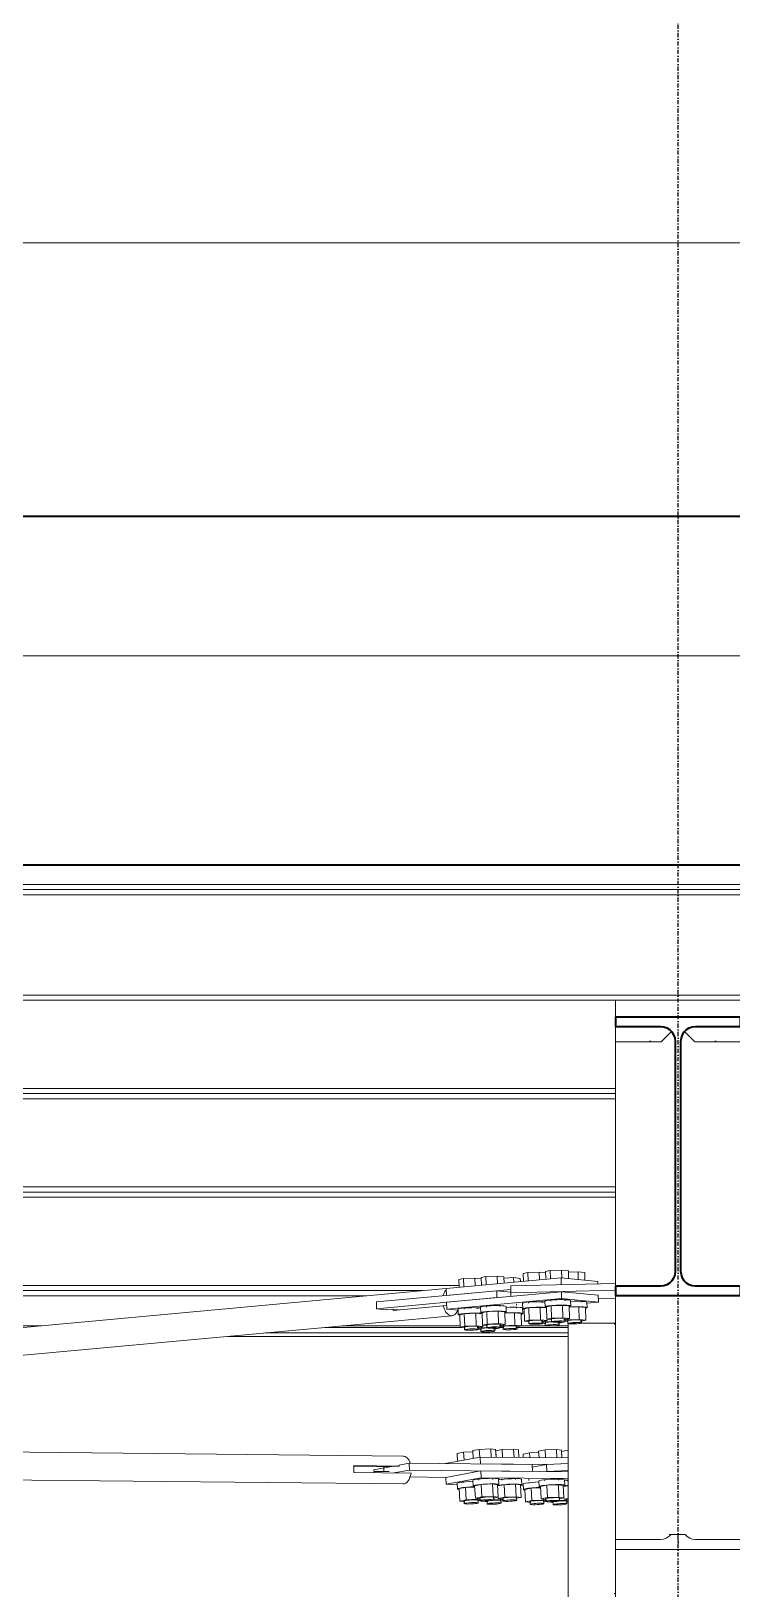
# Model space of a CAD drawing. Header units: millimetres. Extents: x 180139 to 245212, y -4005 to 9345.
# Drawn here: x 226314 to 227323, y 4504 to 6749 of the extents above; entities that cross this region are included whole.
import ezdxf

# ---------------------------------------------------------------- set-up
doc = ezdxf.new("R2010")
doc.units = ezdxf.units.MM
doc.linetypes.add('1_Čerchovaná 6_0mm', pattern=[12, 6, -3, 0, -3])
for name, color, linetype, lineweight in [('A-ROOF', 7, 'Continuous', 9), ('A-ROOF-1', 7, 'Continuous', 35), ('S-BEAM', 7, 'Continuous', 9), ('S-BEAM-1', 7, 'Continuous', 35), ('S-FSTN', 7, 'Continuous', 9)]:
    doc.layers.add(name, color=color, linetype=linetype, lineweight=lineweight)
doc.layers.add('S-GRID-1', color=9, linetype='1_Čerchovaná 6_0mm', lineweight=25, true_color=0x808080)

# ---------------------------------------------------------------- blocks, each defined once
blk = doc.blocks.new('IPE - 387975-B')
at = {"layer": 'S-BEAM'}
for p, q in [((-137985.4, 5352.3), (-137985.4, 5328.1)), ((-137805.4, 5352.3), (-137805.4, 5328.1)), ((-137985.4, 5291.4), (-137985.4, 4940)), ((-137805.4, 5291.4), (-137805.4, 4940))]:
    blk.add_line(p, q, dxfattribs=at)
at = {"layer": 'S-BEAM-1'}
for p, q in [((-137805.4, 5328.1), (-137985.4, 5328.1)), ((-137985.4, 5328.1), (-137985.4, 5314.6)), ((-137805.4, 5314.6), (-137805.4, 5328.1)), ((-137985.4, 5314.6), (-137920.7, 5314.6)), ((-137870.1, 5314.6), (-137805.4, 5314.6)), ((-137899.7, 5293.5), (-137899.7, 4961.1)), ((-137891.1, 4961.1), (-137891.1, 5293.5)), ((-137920.7, 4940), (-137985.4, 4940)), ((-137985.4, 4940), (-137985.4, 4926.5)), ((-137805.4, 4940), (-137870.1, 4940)), ((-137805.4, 4926.5), (-137805.4, 4940)), ((-137985.4, 4926.5), (-137805.4, 4926.5))]:
    blk.add_line(p, q, dxfattribs=at)
at = {"layer": 'S-BEAM-1', "flags": 128}
for points in [[(-137920.7, 5314.6), (-137916, 5314), (-137911.6, 5312.5), (-137907.6, 5310), (-137904.3, 5306.6), (-137901.8, 5302.6), (-137900.2, 5298.2), (-137899.7, 5293.5)], [(-137891.1, 5293.5), (-137890.6, 5298.2), (-137889, 5302.6), (-137886.5, 5306.6), (-137883.2, 5310), (-137879.2, 5312.5), (-137874.8, 5314), (-137870.1, 5314.6)], [(-137899.7, 4961.1), (-137900.2, 4956.4), (-137901.8, 4951.9), (-137904.3, 4947.9), (-137907.6, 4944.6), (-137911.6, 4942.1), (-137916, 4940.5), (-137920.7, 4940)], [(-137870.1, 4940), (-137874.8, 4940.5), (-137879.2, 4942.1), (-137883.2, 4944.6), (-137886.5, 4947.9), (-137889, 4951.9), (-137890.6, 4956.4), (-137891.1, 4961.1)]]:
    blk.add_lwpolyline(points, dxfattribs=at)
blk = doc.blocks.new('IPE - 387976-B')
at = {"layer": 'S-BEAM'}
for p, q in [((-137985.4, 4575.1), (-137985.4, 4926.5)), ((-137805.4, 4575.1), (-137805.4, 4926.5))]:
    blk.add_line(p, q, dxfattribs=at)
blk = doc.blocks.new('Rámový roh_ šroubovaný s náběhem - 387988-B')
at = {"layer": 'S-FSTN'}
for p, q in [((-138053.9, 4887), (-138053.9, 4185.3)), ((-138043.3, 4887), (-138050.4, 4887)), ((-137985.4, 4887), (-138034.5, 4887)), ((-137987.5, 4885.2), (-137985.4, 4885.2)), ((-137764.9, 4887), (-137805.4, 4887)), ((-137736.9, 4185.3), (-137736.9, 4822.7)), ((-137908.2, 4582), (-137894.3, 4582)), ((-137885.3, 4582), (-137905.5, 4582)), ((-137895.4, 4582), (-137895.4, 4567)), ((-137894.3, 4582), (-137887.7, 4582)), ((-137920.7, 4575.1), (-137985.4, 4575.1)), ((-137985.4, 4575.1), (-137985.4, 4560.7)), ((-137985.4, 4560.7), (-137805.4, 4560.7)), ((-137985.4, 4560.7), (-137985.4, 4190.3)), ((-137805.4, 4575.1), (-137870.1, 4575.1)), ((-137805.4, 4560.7), (-137805.4, 4575.1)), ((-137805.4, 4560.7), (-137805.4, 4190.3)), ((-137987.5, 4497.1), (-137985.4, 4497.1)), ((-138053.9, 4185.3), (-137736.9, 4185.3)), ((-137805.4, 4190.3), (-137985.4, 4190.3)), ((-137940.4, 4190.3), (-137940.4, 4182.5))]:
    blk.add_line(p, q, dxfattribs=at)
at = {"layer": 'S-FSTN', "flags": 128}
for points in [[(-137905.5, 4582), (-137908.7, 4579.1), (-137912.4, 4576.9), (-137916.5, 4575.6), (-137920.7, 4575.1)], [(-137870.1, 4575.1), (-137874.3, 4575.6), (-137878.4, 4576.9), (-137882.1, 4579.1), (-137885.3, 4582)]]:
    blk.add_lwpolyline(points, dxfattribs=at)
blk = doc.blocks.new('Hřebenový styčník s náběhem - 387989-B')
at = {"layer": 'S-FSTN'}
for p, q in [((-137985.4, 5314.6), (-137985.4, 5292.4)), ((-137919.7, 5292.4), (-137904.8, 5307.2)), ((-137871.1, 5292.4), (-137885.9, 5307.2)), ((-137805.4, 5319.2), (-137792.5, 5319.2)), ((-137805.4, 5319.2), (-137797.7, 5319.2)), ((-137805.4, 5319.2), (-137792.5, 5319.2)), ((-137805.4, 5319.2), (-137797.7, 5319.2)), ((-137805.4, 5292.4), (-137805.4, 5314.6)), ((-137985.4, 5292.4), (-137919.7, 5292.4)), ((-137936.5, 5293.3), (-137934.8, 5293.3)), ((-137871.1, 5292.4), (-137805.4, 5292.4)), ((-137842.2, 5293.3), (-137840.5, 5293.3)), ((-137805.4, 5159.2), (-137792.5, 5159.2)), ((-137805.4, 5159.2), (-137797.7, 5159.2)), ((-137805.4, 5159.2), (-137792.5, 5159.2)), ((-137805.4, 5159.2), (-137797.7, 5159.2))]:
    blk.add_line(p, q, dxfattribs=at)
blk = doc.blocks.new('IPE - IPE160-854151-B')
at = {"layer": 'S-BEAM'}
for p, q in [((-153179.2, 5519.2), (-125614.4, 5519.2)), ((-153179.2, 5511.7), (-125614.4, 5511.7)), ((-153179.2, 5504.3), (-125614.4, 5504.3)), ((-153179.2, 5359.7), (-131892.9, 5359.7)), ((-153179.2, 5352.3), (-131892.9, 5352.3))]:
    blk.add_line(p, q, dxfattribs=at)
blk = doc.blocks.new('Kruhové tyče - 524319-B')
at = {"layer": 'S-BEAM'}
for p, q in [((-138290.9, 4695.1), (-140562.5, 4718.8)), ((-140551.5, 4695.9), (-140557.4, 4694.8)), ((-140551.5, 4695.9), (-140469.1, 4695)), ((-140562.9, 4678.8), (-138291.4, 4655.1)), ((-138297.1, 4680.8), (-138362.7, 4681.5)), ((-138280.1, 4670.6), (-138362.6, 4671.5)), ((-138311.3, 4679.7), (-138362.5, 4680.3)), ((-138297.1, 4680.8), (-138308.2, 4680.3))]:
    blk.add_line(p, q, dxfattribs=at)
for centre, start_param, end_param in [((-140562.7, 4698.8), 0, 0.107875), ((-140562.7, 4698.8), 5.265305, 5.927215), ((-140562.7, 4698.8), 2.302017, 4.570545), ((-138291.1, 4675.1), 5.264283, 6.354228), ((-138373.6, 4676), 4.718292, 4.996319), ((-138373.6, 4676), 4.490959, 4.718292), ((-138308.1, 4675.3), 4.996319, 5.075905), ((-138291.1, 4675.1), 3.141593, 4.490959)]:
    blk.add_ellipse(centre, major_axis=(0.2, 20), ratio=0.566012, start_param=start_param, end_param=end_param, dxfattribs=at)
blk = doc.blocks.new('Kruhové tyče - 524320-B')
at = {"layer": 'S-BEAM'}
for p, q in [((-138229.4, 4936.9), (-140507.4, 4726.7)), ((-140199.4, 4714.9), (-138220.8, 4897.5)), ((-138306.1, 4907), (-138314.6, 4906.2)), ((-138306.1, 4907), (-138297.4, 4906.1)), ((-138233.6, 4912), (-138305.8, 4905.3)), ((-138228.8, 4912.2), (-138233.6, 4912))]:
    blk.add_line(p, q, dxfattribs=at)
for centre, start_param, end_param in [((-138222.7, 4917.5), 0.567219, 1.015222), ((-138294.8, 4910.8), 1.710587, 1.794788), ((-138222.7, 4917.5), 1.794788, 3.976698), ((-140505.5, 4706.8), 6.170296, 7.14472)]:
    blk.add_ellipse(centre, major_axis=(-1.8, 19.9), ratio=0.586007, start_param=start_param, end_param=end_param, dxfattribs=at)
blk = doc.blocks.new('Připojení trubek s příložkami - 524824-B')
at = {"layer": 'S-FSTN'}
for p, q in [((-138086.1, 4961.2), (-138079.5, 4962.7)), ((-138079.5, 4962.7), (-138063.1, 4963.3)), ((-138079.5, 4962.7), (-138079.2, 4951)), ((-138063.1, 4963.3), (-138053.4, 4962.4)), ((-138063.1, 4963.3), (-138062.8, 4952)), ((-138053.4, 4962.4), (-138053.1, 4951.1)), ((-138229.4, 4936.9), (-138064, 4952.2)), ((-138211.2, 4949.6), (-138204.6, 4951.2)), ((-138211.2, 4949.6), (-138210.9, 4938.6)), ((-138204.6, 4951.2), (-138188.2, 4951.8)), ((-138204.6, 4951.2), (-138204.2, 4939.2)), ((-138188.2, 4951.8), (-138178.9, 4950.9)), ((-138188.2, 4951.8), (-138187.9, 4940.7)), ((-138178.9, 4952.6), (-138172.3, 4954.2)), ((-138178.9, 4952.6), (-138178.6, 4941.6)), ((-138172.3, 4954.2), (-138155.9, 4954.8)), ((-138172.3, 4954.2), (-138172, 4942.2)), ((-138155.9, 4954.8), (-138146.2, 4953.8)), ((-138155.9, 4954.8), (-138155.6, 4943.7)), ((-138146.2, 4953.8), (-138145.9, 4944.6)), ((-138146.1, 4951.9), (-138132.3, 4952.4)), ((-138136.4, 4940.4), (-137985.4, 4944.2)), ((-138136.4, 4935.5), (-138136.4, 4940.4)), ((-138136.4, 4940.4), (-138136.1, 4930.4)), ((-138132.3, 4952.4), (-138122.6, 4951.4)), ((-138132.3, 4952.4), (-138132.1, 4945.9)), ((-138122.6, 4951.4), (-138122.5, 4946.8)), ((-138118.4, 4958.2), (-138111.8, 4959.8)), ((-138118.4, 4958.2), (-138118.1, 4947.2)), ((-138111.8, 4959.8), (-138095.4, 4960.3)), ((-138111.8, 4959.8), (-138111.5, 4947.8)), ((-138095.4, 4960.3), (-138086.1, 4959.4)), ((-138095.4, 4960.3), (-138095.1, 4949.3)), ((-138086.1, 4961.2), (-138085.9, 4951)), ((-138064, 4952.2), (-138010.9, 4946.9)), ((-138064, 4952.2), (-138063.8, 4942.2)), ((-138053.3, 4960.5), (-138039.5, 4961)), ((-138039.5, 4961), (-138029.8, 4960)), ((-138039.5, 4961), (-138039.2, 4949.7)), ((-138029.8, 4960), (-138029.5, 4948.7)), ((-138010.9, 4946.9), (-138010.8, 4943.6)), ((-138330, 4917.6), (-138156.6, 4933.6)), ((-138330, 4917.6), (-138329.8, 4907.7)), ((-138156.3, 4923.7), (-138329.8, 4907.7)), ((-138229.4, 4936.9), (-138229.2, 4926.9)), ((-138136.3, 4935.5), (-138229.2, 4926.9)), ((-138228.9, 4917), (-138063.5, 4932.2)), ((-138063.3, 4922.3), (-138228.7, 4907)), ((-138156.6, 4933.6), (-138136.2, 4931.6)), ((-138156.6, 4933.6), (-138156.3, 4923.7)), ((-138136.4, 4935.5), (-138136.1, 4925.5)), ((-137985.4, 4934.2), (-138136.1, 4930.4)), ((-138136.1, 4930.4), (-138136.1, 4925.5)), ((-138111, 4917.9), (-138110.9, 4915.7)), ((-138090.9, 4916.2), (-138091, 4917.7)), ((-138087.2, 4918.5), (-138087, 4910.5)), ((-138078.7, 4920.9), (-138078.7, 4918.7)), ((-138063.5, 4932.2), (-138010.4, 4927)), ((-138063.5, 4932.2), (-138063.3, 4922.3)), ((-138010.1, 4917), (-138063.3, 4922.3)), ((-138058.7, 4919.2), (-138058.7, 4920.7)), ((-138050, 4911.5), (-138050.2, 4919.4)), ((-138035.1, 4916.9), (-138035.1, 4918.3)), ((-138010.4, 4927), (-138010.1, 4917)), ((-138010.3, 4922.1), (-137985.4, 4922.8)), ((-138329.8, 4907.7), (-138315.1, 4906.2)), ((-138228.9, 4917), (-138228.7, 4907)), ((-138228.7, 4907), (-138212, 4905.4)), ((-138212.2, 4906.9), (-138212, 4899)), ((-138209.9, 4898.9), (-138203.3, 4900.4)), ((-138209.9, 4898.9), (-138209.5, 4881)), ((-138203.8, 4909.3), (-138203.7, 4907.2)), ((-138203.3, 4900.4), (-138186.9, 4901)), ((-138203.3, 4900.4), (-138202.8, 4882.5)), ((-138186.9, 4901), (-138177.6, 4900.1)), ((-138186.9, 4901), (-138186.4, 4883.1)), ((-138183.7, 4907.7), (-138183.8, 4909.1)), ((-138180, 4909.9), (-138179.7, 4902)), ((-138177.7, 4901.9), (-138171, 4903.4)), ((-138177.7, 4901.9), (-138177.2, 4883.9)), ((-138171.5, 4912.3), (-138171.5, 4910.1)), ((-138171, 4903.4), (-138154.6, 4904)), ((-138171, 4903.4), (-138170.5, 4885.5)), ((-138154.6, 4904), (-138144.9, 4903)), ((-138154.6, 4904), (-138154.1, 4886.1)), ((-138151.5, 4910.7), (-138151.5, 4912.1)), ((-138144.9, 4903), (-138144.4, 4885.1)), ((-138144.8, 4901.1), (-138131, 4901.6)), ((-138142.8, 4902.9), (-138143, 4910.9)), ((-138131, 4901.6), (-138121.2, 4900.7)), ((-138131, 4901.6), (-138130.5, 4883.7)), ((-138128, 4912.9), (-138128, 4914.7)), ((-138127.9, 4908.3), (-138127.9, 4909.8)), ((-138121.2, 4900.7), (-138120.8, 4882.8)), ((-138119.4, 4915.5), (-138119.2, 4907.5)), ((-138119.2, 4900.6), (-138119.4, 4908.5)), ((-138119.4, 4906.9), (-138117.1, 4907.1)), ((-138117.1, 4907.4), (-138110.5, 4909)), ((-138117.1, 4907.4), (-138116.7, 4889.5)), ((-138110.5, 4909), (-138094.1, 4909.6)), ((-138110.5, 4909), (-138110, 4891.1)), ((-138094.1, 4909.6), (-138084.8, 4908.7)), ((-138094.1, 4909.6), (-138093.6, 4891.7)), ((-138084.9, 4910.4), (-138078.2, 4912)), ((-138084.9, 4910.4), (-138084.4, 4892.5)), ((-138078.2, 4912), (-138061.8, 4912.5)), ((-138078.2, 4912), (-138077.7, 4894.1)), ((-138061.8, 4912.5), (-138052.1, 4911.6)), ((-138061.8, 4912.5), (-138061.3, 4894.6)), ((-138052.1, 4911.6), (-138051.6, 4893.7)), ((-138052, 4909.7), (-138038.2, 4910.2)), ((-138038.2, 4910.2), (-138028.5, 4909.2)), ((-138038.2, 4910.2), (-138037.7, 4892.3)), ((-138028.5, 4909.2), (-138028, 4891.3)), ((-138026.4, 4909.1), (-138026.6, 4917.1)), ((-138026.6, 4915.5), (-138010.1, 4917)), ((-138202.8, 4882.5), (-138209.5, 4881)), ((-138209.5, 4881), (-138202.2, 4880.2)), ((-138203.1, 4881.3), (-138203, 4877.3)), ((-138186.4, 4883.1), (-138202.8, 4882.5)), ((-138176.7, 4882.1), (-138186.4, 4883.1)), ((-138185, 4880.5), (-138183.3, 4880.6)), ((-138179.2, 4880.2), (-138184.9, 4878.8)), ((-138184.9, 4878.5), (-138178.6, 4877.9)), ((-138183.3, 4880.6), (-138176.7, 4882.1)), ((-138183, 4877.8), (-138183.1, 4881.8)), ((-138179.5, 4878.9), (-138179.4, 4875)), ((-138179.2, 4881.5), (-138179.2, 4880.2)), ((-138169.7, 4880.5), (-138179.2, 4880.2)), ((-138170.5, 4885.5), (-138177.2, 4883.9)), ((-138177.2, 4883.9), (-138169.9, 4883.2)), ((-138176.7, 4884), (-138176.7, 4882.1)), ((-138170.8, 4884.3), (-138170.7, 4880.3)), ((-138154.1, 4886.1), (-138170.5, 4885.5)), ((-138162.8, 4880.7), (-138165, 4880.7)), ((-138153.1, 4879.8), (-138162.8, 4880.7)), ((-138161.3, 4878.2), (-138159.7, 4878.2)), ((-138159.7, 4878.2), (-138153.1, 4879.8)), ((-138159.4, 4875.5), (-138159.5, 4879.4)), ((-138144.4, 4885.1), (-138154.1, 4886.1)), ((-138152.7, 4883.5), (-138151.1, 4883.6)), ((-138146.9, 4883.1), (-138152.6, 4881.8)), ((-138152.6, 4881.5), (-138146.3, 4880.9)), ((-138151.1, 4883.6), (-138144.4, 4885.1)), ((-138150.7, 4880.8), (-138150.8, 4884.8)), ((-138147.2, 4881.9), (-138147.1, 4877.9)), ((-138147, 4884.5), (-138146.9, 4883.1)), ((-138130.5, 4883.7), (-138146.9, 4883.1)), ((-138120.8, 4882.8), (-138130.5, 4883.7)), ((-138129.1, 4881.1), (-138127.4, 4881.2)), ((-138127.4, 4881.2), (-138120.8, 4882.8)), ((-138127.1, 4878.4), (-138127.2, 4882.4)), ((-138110, 4891.1), (-138116.7, 4889.5)), ((-138116.7, 4889.5), (-138109.4, 4888.8)), ((-138110.3, 4889.8), (-138110.2, 4885.9)), ((-138093.6, 4891.7), (-138110, 4891.1)), ((-138083.9, 4890.7), (-138093.6, 4891.7)), ((-138092.2, 4889.1), (-138090.5, 4889.1)), ((-138086.4, 4888.7), (-138092.1, 4887.4)), ((-138092.1, 4887.1), (-138085.8, 4886.5)), ((-138090.5, 4889.1), (-138083.9, 4890.7)), ((-138090.2, 4886.4), (-138090.3, 4890.4)), ((-138086.7, 4887.5), (-138086.6, 4883.5)), ((-138086.4, 4890.1), (-138086.4, 4888.7)), ((-138076.9, 4889.1), (-138086.4, 4888.7)), ((-138077.7, 4894.1), (-138084.4, 4892.5)), ((-138084.4, 4892.5), (-138077.1, 4891.8)), ((-138083.9, 4892.6), (-138083.9, 4890.7)), ((-138078, 4892.8), (-138077.9, 4888.8)), ((-138061.3, 4894.6), (-138077.7, 4894.1)), ((-138070, 4889.3), (-138071.4, 4889.3)), ((-138060.3, 4888.3), (-138070, 4889.3)), ((-138068.6, 4886.7), (-138066.9, 4886.8)), ((-138066.9, 4886.8), (-138060.3, 4888.3)), ((-138066.6, 4884), (-138066.7, 4888)), ((-138051.6, 4893.7), (-138061.3, 4894.6)), ((-138059.9, 4892.1), (-138058.3, 4892.1)), ((-138054.1, 4891.7), (-138059.8, 4890.4)), ((-138059.8, 4890.1), (-138053.5, 4889.4)), ((-138058.3, 4892.1), (-138051.6, 4893.7)), ((-138057.9, 4889.4), (-138058, 4893.3)), ((-138054.4, 4890.5), (-138054.3, 4886.5)), ((-138054.2, 4893.1), (-138054.1, 4891.7)), ((-138037.7, 4892.3), (-138054.1, 4891.7)), ((-138028, 4891.3), (-138037.7, 4892.3)), ((-138036.3, 4889.7), (-138034.7, 4889.8)), ((-138034.7, 4889.8), (-138028, 4891.3)), ((-138034.3, 4887), (-138034.4, 4891))]:
    blk.add_line(p, q, dxfattribs=at)
for centre, major_axis, start_param, end_param in [((-138100.9, 4916), (18.5, 0.5), 0.746082, 3.247151), ((-138068.7, 4919), (18.5, 0.5), 0.629158, 3.247151), ((-138068.7, 4919), (18.5, 0.5), 0.105559, 0.629158), ((-138045.1, 4916.6), (18.5, 0.5), 0.629158, 1.86713), ((-138045.1, 4916.6), (18.5, 0.5), 0.105559, 0.629158), ((-138193.5, 4899.5), (18.5, 0.5), 0.629158, 3.508951), ((-138193.7, 4907.4), (18.5, 0.5), 0.699294, 3.247151), ((-138161.3, 4902.4), (18.5, 0.5), 0.629158, 3.508951), ((-138161.5, 4910.4), (18.5, 0.5), 0.629158, 3.247151), ((-138161.5, 4910.4), (18.5, 0.5), 0.105559, 0.629158), ((-138161.3, 4902.4), (18.5, 0.5), 5.865145, 6.912343), ((-138137.6, 4900.1), (18.5, 0.5), 0.629158, 1.938154), ((-138137.9, 4908.1), (18.5, 0.5), 0.629158, 1.86713), ((-138137.9, 4908.1), (18.5, 0.5), 0.105559, 0.629158), ((-138137.6, 4900.1), (18.5, 0.5), 5.865145, 6.912343), ((-138100.7, 4908), (18.5, 0.5), 0.629158, 3.508951), ((-138068.5, 4911), (18.5, 0.5), 0.629158, 3.508951), ((-138068.5, 4911), (18.5, 0.5), 5.865145, 6.912343), ((-138044.9, 4908.7), (18.5, 0.5), 0.629158, 1.938154), ((-138044.9, 4908.7), (18.5, 0.5), 5.865145, 6.912343), ((-138193.1, 4881.5), (10, 0.26), 0.629158, 3.508951), ((-138193, 4877.6), (10, 0.26), 0.629158, 3.77075), ((-138193, 4877.6), (10, 0.26), 3.77075, 6.283185), ((-138193.1, 4881.5), (10, 0.26), 5.865145, 6.912343), ((-138193, 4877.6), (10, 0.26), 0.105559, 0.629158), ((-138169.5, 4879.2), (10, 0.26), 1.676355, 3.508951), ((-138169.4, 4875.2), (10, 0.26), 0.629158, 3.77075), ((-138169.4, 4875.2), (10, 0.26), 3.77075, 6.283185), ((-138160.7, 4880.5), (10, 0.26), 0.629158, 3.77075), ((-138160.8, 4884.5), (10, 0.26), 0.629158, 3.508951), ((-138160.7, 4880.5), (10, 0.26), 3.77075, 5.079747), ((-138169.4, 4875.2), (10, 0.26), 0.105559, 0.629158), ((-138169.5, 4879.2), (10, 0.26), 5.865145, 6.388744), ((-138160.7, 4880.5), (10, 0.26), 5.135788, 6.283185), ((-138160.8, 4884.5), (10, 0.26), 5.865145, 6.912343), ((-138160.7, 4880.5), (10, 0.26), 0.105559, 0.629158), ((-138137.1, 4878.2), (10, 0.26), 0.629158, 3.77075), ((-138137.2, 4882.2), (10, 0.26), 0.629158, 3.508951), ((-138137.1, 4878.2), (10, 0.26), 3.77075, 4.817948), ((-138137.1, 4878.2), (10, 0.26), 4.839361, 6.283185), ((-138137.2, 4882.2), (10, 0.26), 5.865145, 6.912343), ((-138137.1, 4878.2), (10, 0.26), 0.105559, 0.629158), ((-138100.3, 4890.1), (10, 0.26), 0.629158, 3.508951), ((-138100.2, 4886.1), (10, 0.26), 0.629158, 3.77075), ((-138100.2, 4886.1), (10, 0.26), 3.77075, 4.294349), ((-138100.2, 4886.1), (10, 0.26), 4.357985, 6.283185), ((-138100.3, 4890.1), (10, 0.26), 5.865145, 6.912343), ((-138100.2, 4886.1), (10, 0.26), 0.105559, 0.629158), ((-138076.6, 4883.8), (10, 0.26), 0.629158, 3.77075), ((-138076.7, 4887.8), (10, 0.26), 1.676355, 3.508951), ((-138076.6, 4883.8), (10, 0.26), 3.77075, 6.283185), ((-138068, 4893.1), (10, 0.26), 0.629158, 3.508951), ((-138067.9, 4889.1), (10, 0.26), 0.629158, 3.77075), ((-138067.9, 4889.1), (10, 0.26), 3.77075, 4.294349), ((-138067.9, 4889.1), (10, 0.26), 4.349821, 6.283185), ((-138076.6, 4883.8), (10, 0.26), 0.105559, 0.629158), ((-138076.7, 4887.8), (10, 0.26), 5.865145, 6.388744), ((-138068, 4893.1), (10, 0.26), 5.865145, 6.912343), ((-138067.9, 4889.1), (10, 0.26), 0.105559, 0.629158), ((-138044.4, 4890.7), (10, 0.26), 0.629158, 3.508951), ((-138044.3, 4886.8), (10, 0.26), 0.629158, 3.77075), ((-138044.3, 4886.8), (10, 0.26), 3.77075, 6.283185), ((-138044.4, 4890.7), (10, 0.26), 5.865145, 6.912343), ((-138044.3, 4886.8), (10, 0.26), 0.105559, 0.629158)]:
    blk.add_ellipse(centre, major_axis=major_axis, ratio=0.091281, start_param=start_param, end_param=end_param, dxfattribs=at)
blk = doc.blocks.new('Připojení trubek s příložkami - 524831-B')
at = {"layer": 'S-FSTN'}
for p, q in [((-138231.1, 4684.4), (-138180.4, 4693.9)), ((-138213.5, 4699), (-138204.3, 4700.8)), ((-138213.5, 4699), (-138213, 4687.8)), ((-138204.3, 4700.8), (-138190.9, 4701.4)), ((-138204.3, 4700.8), (-138203.7, 4690)), ((-138191, 4703.2), (-138181.7, 4704.9)), ((-138191, 4703.2), (-138190.4, 4692)), ((-138181.7, 4704.9), (-138165.3, 4705.7)), ((-138181.7, 4704.9), (-138181.1, 4693.7)), ((-138180.4, 4693.9), (-138053.9, 4692.5)), ((-138180.4, 4693.9), (-138179.9, 4683.9)), ((-138165.3, 4705.7), (-138158.2, 4704.7)), ((-138165.3, 4705.7), (-138164.7, 4693.7)), ((-138158.2, 4704.7), (-138157.6, 4693.6)), ((-138158, 4702.9), (-138148.7, 4704.6)), ((-138158, 4702.9), (-138157.5, 4693.6)), ((-138148.7, 4704.6), (-138132.3, 4705.3)), ((-138148.7, 4704.6), (-138148.2, 4693.5)), ((-138132.3, 4705.3), (-138125.2, 4704.4)), ((-138132.3, 4705.3), (-138131.7, 4693.4)), ((-138125.2, 4704.4), (-138124.6, 4693.3)), ((-138118.7, 4698), (-138109.5, 4699.8)), ((-138118.7, 4698), (-138118.5, 4693.2)), ((-138109.5, 4699.8), (-138096.1, 4700.4)), ((-138109.5, 4699.8), (-138109.1, 4693.1)), ((-138096.2, 4702.2), (-138086.9, 4704)), ((-138096.2, 4702.2), (-138095.7, 4693)), ((-138086.9, 4704), (-138070.5, 4704.7)), ((-138086.9, 4704), (-138086.3, 4692.9)), ((-138070.5, 4704.7), (-138063.4, 4703.7)), ((-138070.5, 4704.7), (-138069.9, 4692.7)), ((-138063.4, 4703.7), (-138062.8, 4692.6)), ((-138063.2, 4701.9), (-138053.9, 4703.6)), ((-138063.2, 4701.9), (-138062.7, 4692.6)), ((-138333.7, 4675.6), (-138308.2, 4680.3)), ((-138333.7, 4675.6), (-138333.4, 4671.2)), ((-138332.2, 4673.2), (-138319.3, 4673.2)), ((-138319.3, 4680.5), (-138319.3, 4673.2)), ((-138319.3, 4673.2), (-138311.6, 4673.2)), ((-138282.4, 4675), (-138304.9, 4670.9)), ((-138297.4, 4682.3), (-138283, 4685)), ((-138283, 4685), (-138105.7, 4683.1)), ((-138283, 4685), (-138282.4, 4675)), ((-138105.2, 4673.2), (-138282.4, 4675)), ((-138230.1, 4664.5), (-138179.4, 4674)), ((-138085.1, 4682.9), (-138179.9, 4683.9)), ((-138179.4, 4674), (-138053.9, 4672.7)), ((-138179.4, 4674), (-138178.9, 4664)), ((-138105.7, 4683.1), (-138105.2, 4673.2)), ((-138105.5, 4679.1), (-138085.1, 4682.9)), ((-138085.1, 4682.9), (-138053.9, 4684.6)), ((-138084.6, 4673), (-138085.1, 4682.9)), ((-138053.9, 4674.6), (-138084.6, 4673)), ((-138282.1, 4665.1), (-138230.1, 4664.5)), ((-138230.1, 4664.5), (-138229.6, 4654.6)), ((-138178.9, 4664), (-138229.6, 4654.6)), ((-138229.6, 4654.6), (-138213.2, 4654.4)), ((-138213.4, 4656), (-138212.9, 4648.1)), ((-138210.9, 4648.3), (-138201.6, 4650)), ((-138210.9, 4648.3), (-138210, 4630.4)), ((-138205, 4657.9), (-138204.9, 4656.5)), ((-138201.6, 4650), (-138188.3, 4650.6)), ((-138201.6, 4650), (-138200.7, 4632.1)), ((-138190.8, 4660.2), (-138190.4, 4652.3)), ((-138188.4, 4652.5), (-138179.1, 4654.2)), ((-138188.4, 4652.5), (-138187.4, 4634.6)), ((-138182.4, 4662.1), (-138182.3, 4660.7)), ((-138179.1, 4654.2), (-138162.6, 4655)), ((-138179.1, 4654.2), (-138178.1, 4636.3)), ((-138053.9, 4662.7), (-138178.9, 4664)), ((-138162.6, 4655), (-138155.5, 4654)), ((-138162.6, 4655), (-138161.7, 4637.1)), ((-138162.4, 4661.7), (-138162.5, 4663.9)), ((-138155.5, 4654), (-138154.6, 4636.1)), ((-138155.4, 4652.2), (-138146.1, 4653.9)), ((-138153.5, 4654.2), (-138153.9, 4662.2)), ((-138149.4, 4661.8), (-138149.4, 4660.3)), ((-138146.1, 4653.9), (-138129.7, 4654.6)), ((-138146.1, 4653.9), (-138145.1, 4636)), ((-138129.7, 4654.6), (-138122.5, 4653.6)), ((-138129.7, 4654.6), (-138128.7, 4636.7)), ((-138129.4, 4661.4), (-138129.5, 4663.5)), ((-138122.5, 4653.6), (-138121.6, 4635.7)), ((-138122.1, 4653.5), (-138118.4, 4653.4)), ((-138120.5, 4653.9), (-138120.9, 4661.8)), ((-138118.6, 4655), (-138118.1, 4647.1)), ((-138116.1, 4647.3), (-138106.8, 4649)), ((-138110.4, 4661.8), (-138110.3, 4659.9)), ((-138110.2, 4656.9), (-138110.1, 4655.5)), ((-138106.8, 4649), (-138093.5, 4649.6)), ((-138106.8, 4649), (-138105.9, 4631.1)), ((-138096, 4659.2), (-138095.6, 4651.3)), ((-138093.6, 4651.5), (-138084.3, 4653.2)), ((-138093.6, 4651.5), (-138092.6, 4633.6)), ((-138087.6, 4661.1), (-138087.5, 4659.7)), ((-138084.3, 4653.2), (-138067.8, 4654)), ((-138084.3, 4653.2), (-138083.3, 4635.3)), ((-138067.8, 4654), (-138060.7, 4653)), ((-138067.8, 4654), (-138066.9, 4636.1)), ((-138067.6, 4660.7), (-138067.7, 4662.9)), ((-138060.7, 4653), (-138059.8, 4635.1)), ((-138060.6, 4651.2), (-138053.9, 4652.4)), ((-138058.7, 4653.2), (-138059.1, 4661.2)), ((-138054.6, 4660.8), (-138054.6, 4659.3)), ((-138200.7, 4632.1), (-138210, 4630.4)), ((-138210, 4630.4), (-138202.8, 4629.4)), ((-138203.5, 4630.6), (-138203.3, 4626.6)), ((-138184.2, 4632.9), (-138200.7, 4632.1)), ((-138178.1, 4636.3), (-138187.4, 4634.6)), ((-138187.4, 4634.6), (-138180.3, 4633.6)), ((-138184.5, 4630.5), (-138179, 4631.5)), ((-138184.3, 4634.2), (-138184.2, 4632.9)), ((-138179.1, 4632.2), (-138184.2, 4632.9)), ((-138183.3, 4627.7), (-138183.5, 4631.7)), ((-138181, 4634.8), (-138180.8, 4630.8)), ((-138161.7, 4637.1), (-138178.1, 4636.3)), ((-138167.7, 4631.8), (-138177, 4630.1)), ((-138177, 4630.1), (-138169.9, 4629.1)), ((-138170.5, 4630.3), (-138170.3, 4626.3)), ((-138151.3, 4632.5), (-138164.1, 4632)), ((-138161.9, 4634.7), (-138154.6, 4636.1)), ((-138154.6, 4636.1), (-138161.7, 4637.1)), ((-138160.8, 4631.9), (-138161, 4635.9)), ((-138154.5, 4636.1), (-138154.4, 4634.3)), ((-138145.1, 4636), (-138154.4, 4634.3)), ((-138154.4, 4634.3), (-138147.3, 4633.3)), ((-138151.5, 4630.2), (-138146, 4631.2)), ((-138151.3, 4633.8), (-138151.3, 4632.5)), ((-138146.1, 4631.8), (-138151.3, 4632.5)), ((-138150.4, 4627.3), (-138150.6, 4631.3)), ((-138148, 4634.5), (-138147.8, 4630.5)), ((-138128.7, 4636.7), (-138145.1, 4636)), ((-138128.9, 4634.4), (-138121.6, 4635.7)), ((-138121.6, 4635.7), (-138128.7, 4636.7)), ((-138127.8, 4631.5), (-138128, 4635.5)), ((-138116.1, 4647.3), (-138115.2, 4629.4)), ((-138105.9, 4631.1), (-138115.2, 4629.4)), ((-138115.2, 4629.4), (-138108, 4628.4)), ((-138108.7, 4629.6), (-138108.5, 4625.7)), ((-138089.4, 4631.9), (-138105.9, 4631.1)), ((-138083.3, 4635.3), (-138092.6, 4633.6)), ((-138092.6, 4633.6), (-138085.5, 4632.6)), ((-138089.7, 4629.5), (-138084.2, 4630.5)), ((-138089.5, 4633.2), (-138089.4, 4631.9)), ((-138084.3, 4631.2), (-138089.4, 4631.9)), ((-138088.5, 4626.7), (-138088.7, 4630.7)), ((-138086.2, 4633.8), (-138086, 4629.8)), ((-138066.9, 4636.1), (-138083.3, 4635.3)), ((-138072.9, 4630.8), (-138082.2, 4629.1)), ((-138082.2, 4629.1), (-138075.1, 4628.1)), ((-138075.7, 4629.3), (-138075.5, 4625.3)), ((-138056.5, 4631.5), (-138069.3, 4631)), ((-138067.1, 4633.7), (-138059.8, 4635.1)), ((-138059.8, 4635.1), (-138066.9, 4636.1)), ((-138066, 4630.9), (-138066.2, 4634.9)), ((-138059.7, 4635.1), (-138059.6, 4633.3)), ((-138053.9, 4634.3), (-138059.6, 4633.3)), ((-138059.6, 4633.3), (-138053.9, 4632.5)), ((-138056.7, 4629.2), (-138053.9, 4629.7)), ((-138056.5, 4632.8), (-138056.5, 4631.5)), ((-138053.9, 4631.2), (-138056.5, 4631.5)), ((-138055.6, 4626.4), (-138055.8, 4630.3))]:
    blk.add_line(p, q, dxfattribs=at)
for centre, major_axis, start_param, end_param in [((-138194.5, 4649), (18.5, 1), 2.537057, 3.584255), ((-138194.9, 4657), (18.5, 1), 2.537057, 3.060656), ((-138194.9, 4657), (18.5, 1), 1.334601, 2.537057), ((-138194.5, 4649), (18.5, 1), 1.22806, 2.537057), ((-138171.9, 4653.2), (18.5, 1), 2.537057, 3.584255), ((-138172.3, 4661.2), (18.5, 1), 2.537057, 3.060656), ((-138172.3, 4661.2), (18.5, 1), 0.180863, 2.537057), ((-138171.9, 4653.2), (18.5, 1), 5.940449, 8.820243), ((-138139, 4652.9), (18.5, 1), 2.537057, 2.684841), ((-138139.4, 4660.8), (18.5, 1), 0.180863, 2.495949), ((-138139, 4652.9), (18.5, 1), 5.940449, 8.820243), ((-138172.3, 4661.2), (18.5, 1), 6.202249, 6.283185), ((-138139.4, 4660.8), (18.5, 1), 6.202249, 6.283185), ((-138099.7, 4648.1), (18.5, 1), 2.537057, 3.584255), ((-138100.1, 4656), (18.5, 1), 2.537057, 3.060656), ((-138100.1, 4656), (18.5, 1), 1.334601, 2.537057), ((-138099.7, 4648.1), (18.5, 1), 1.22806, 2.537057), ((-138077.1, 4652.2), (18.5, 1), 2.537057, 3.584255), ((-138077.5, 4660.2), (18.5, 1), 2.537057, 3.060656), ((-138077.5, 4660.2), (18.5, 1), 0.180863, 2.537057), ((-138077.1, 4652.2), (18.5, 1), 5.940449, 8.820243), ((-138044.2, 4651.9), (18.5, 1), 2.537057, 2.684841), ((-138044.6, 4659.9), (18.5, 1), 2.099583, 2.495949), ((-138044.2, 4651.9), (18.5, 1), 2.126674, 2.537057), ((-138077.5, 4660.2), (18.5, 1), 6.202249, 6.283185), ((-138193.5, 4631.1), (9.99, 0.52), 2.537057, 3.584255), ((-138193.3, 4627.2), (9.99, 0.52), 2.537057, 3.060656), ((-138193.3, 4627.2), (9.99, 0.52), 3.141593, 5.67865), ((-138193.5, 4631.1), (9.99, 0.52), 5.940449, 8.820243), ((-138193.3, 4627.2), (9.99, 0.52), 2.330561, 2.537057), ((-138193.3, 4627.2), (9.99, 0.52), 5.67865, 8.558443), ((-138171, 4635.3), (9.99, 0.52), 2.537057, 3.584255), ((-138170.8, 4631.4), (9.99, 0.52), 3.141593, 5.67865), ((-138170.8, 4631.4), (9.99, 0.52), 2.537057, 3.060656), ((-138171, 4635.3), (9.99, 0.52), 5.940449, 8.820243), ((-138170.8, 4631.4), (9.99, 0.52), 5.67865, 8.820243), ((-138160.6, 4630.8), (9.99, 0.52), 3.060656, 3.584255), ((-138160.3, 4626.8), (9.99, 0.52), 2.537057, 3.060656), ((-138160.3, 4626.8), (9.99, 0.52), 3.141593, 5.67865), ((-138160.3, 4626.8), (9.99, 0.52), 5.67865, 8.820243), ((-138160.6, 4630.8), (9.99, 0.52), 5.940449, 8.034844), ((-138138, 4635), (9.99, 0.52), 2.537057, 3.584255), ((-138137.8, 4631), (9.99, 0.52), 2.537057, 3.060656), ((-138137.8, 4631), (9.99, 0.52), 3.141593, 5.67865), ((-138138, 4635), (9.99, 0.52), 5.940449, 8.820243), ((-138137.8, 4631), (9.99, 0.52), 5.67865, 8.820243), ((-138098.7, 4630.2), (9.99, 0.52), 2.537057, 3.584255), ((-138098.5, 4626.2), (9.99, 0.52), 2.537057, 3.060656), ((-138098.5, 4626.2), (9.99, 0.52), 3.141593, 5.67865), ((-138098.7, 4630.2), (9.99, 0.52), 5.940449, 8.820243), ((-138098.5, 4626.2), (9.99, 0.52), 5.67865, 8.820243), ((-138076.2, 4634.3), (9.99, 0.52), 2.537057, 3.584255), ((-138076, 4630.4), (9.99, 0.52), 3.141593, 5.67865), ((-138076, 4630.4), (9.99, 0.52), 2.537057, 3.060656), ((-138076.2, 4634.3), (9.99, 0.52), 5.940449, 8.820243), ((-138076, 4630.4), (9.99, 0.52), 5.67865, 8.820243), ((-138065.8, 4629.8), (9.99, 0.52), 3.060656, 3.584255), ((-138065.5, 4625.8), (9.99, 0.52), 2.537057, 3.060656), ((-138065.5, 4625.8), (9.99, 0.52), 3.141593, 5.67865), ((-138065.5, 4625.8), (9.99, 0.52), 5.67865, 8.820243), ((-138065.8, 4629.8), (9.99, 0.52), 5.940449, 8.034844)]:
    blk.add_ellipse(centre, major_axis=major_axis, ratio=0.091186, start_param=start_param, end_param=end_param, dxfattribs=at)
blk = doc.blocks.new('IPE - IPE160-854587-B')
at = {"layer": 'S-BEAM'}
for p, q in [((-140802.9, 5225.2), (-137985.4, 5225.2)), ((-137985.4, 5217.8), (-140802.9, 5217.8)), ((-137985.4, 5210.3), (-140802.9, 5210.3))]:
    blk.add_line(p, q, dxfattribs=at)
blk = doc.blocks.new('IPE - IPE160-854613-B')
at = {"layer": 'S-BEAM'}
for p, q in [((-140802.9, 5083.1), (-137985.4, 5083.1)), ((-137985.4, 5075.8), (-140802.9, 5075.8)), ((-137985.4, 5068.3), (-140802.9, 5068.3))]:
    blk.add_line(p, q, dxfattribs=at)
blk = doc.blocks.new('IPE - IPE160-854659-B')
at = {"layer": 'S-BEAM'}
for p, q in [((-140802.9, 4941.1), (-138211, 4941.1)), ((-138263.3, 4933.7), (-140802.9, 4933.7)), ((-138344.6, 4926.2), (-140802.9, 4926.2))]:
    blk.add_line(p, q, dxfattribs=at)
blk = doc.blocks.new('C profil - C150X19_3-854695-B')
at = {"layer": 'S-BEAM'}
for p, q in [((-140797.9, 4883), (-138813.1, 4883)), ((-138489.6, 4872.8), (-138053.9, 4872.8)), ((-138404.4, 4880.7), (-138206.4, 4880.7)), ((-138206.8, 4880.7), (-138404, 4880.7)), ((-138379.2, 4883), (-138209.5, 4883)), ((-138146.3, 4880.7), (-138151.1, 4880.7)), ((-138151.1, 4880.7), (-138146.3, 4880.7)), ((-138053.9, 4880.7), (-138129.1, 4880.7)), ((-138129.1, 4880.7), (-138053.9, 4880.7)), ((-138120.8, 4883), (-138082, 4883)), ((-138076.7, 4883), (-138053.9, 4883)), ((-138544, 4867.8), (-138053.9, 4867.8))]:
    blk.add_line(p, q, dxfattribs=at)

msp = doc.modelspace()

# ---------------------------------------------------------------- linework, layer by layer
at = {"layer": 'A-ROOF'}
for p, q in [((239840.9, 6444), (211650.9, 6444)), ((211650.9, 5848.6), (239840.9, 5848.6))]:
    msp.add_line(p, q, dxfattribs=at)
at = {"layer": 'A-ROOF-1'}
for p, q in [((239840.9, 6049.5), (211650.9, 6049.5)), ((211962.1, 5547.4), (239526.9, 5547.4))]:
    msp.add_line(p, q, dxfattribs=at)
at = {"layer": 'S-GRID-1'}
msp.add_line((227245.9, -3000), (227245.9, 7794.4), dxfattribs=at)

# ---------------------------------------------------------------- block references
at = {"layer": 'S-BEAM'}
for name in ['IPE - IPE160-854151-B', 'IPE - 387975-B', 'IPE - IPE160-854587-B', 'IPE - IPE160-854613-B', 'IPE - IPE160-854659-B', 'Kruhové tyče - 524320-B', 'IPE - 387976-B', 'C profil - C150X19_3-854695-B', 'Kruhové tyče - 524319-B']:
    msp.add_blockref(name, (365141.3, 0), dxfattribs=at)
at = {"layer": 'S-FSTN'}
for name in ['Hřebenový styčník s náběhem - 387989-B', 'Připojení trubek s příložkami - 524824-B', 'Rámový roh_ šroubovaný s náběhem - 387988-B', 'Připojení trubek s příložkami - 524831-B']:
    msp.add_blockref(name, (365141.3, 0), dxfattribs=at)

doc.saveas('drawing.dxf')
